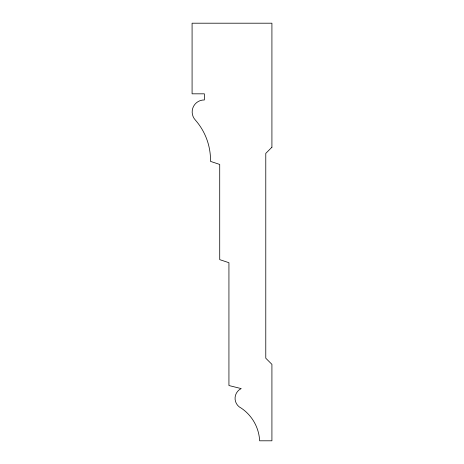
<?xml version="1.0" encoding="UTF-8"?>
<svg xmlns="http://www.w3.org/2000/svg" width="464" height="464" viewBox="0 0 464 464"><rect width="100%" height="100%" fill="white"/><g stroke="black" fill="none" stroke-linecap="round" stroke-linejoin="round"><path stroke-width="0.7" d="M271.916 147.233L265.779 153.369L265.779 358.22L271.916 364.356L271.916 440.8L259.637 440.8A41.94 41.94 0 0 0 241.21 408.1A10.8 10.8 0 0 1 241.21 388.6L228.932 385.532L228.932 262.705L219.716 259.637L219.716 164.447L210.505 161.379A60.819 60.819 0 0 0 195.431 120.141A11.965 11.965 0 0 1 204.363 99.963L204.363 93.821L192.084 93.821L192.084 23.2L271.916 23.2L271.916 147.233"/></g></svg>
